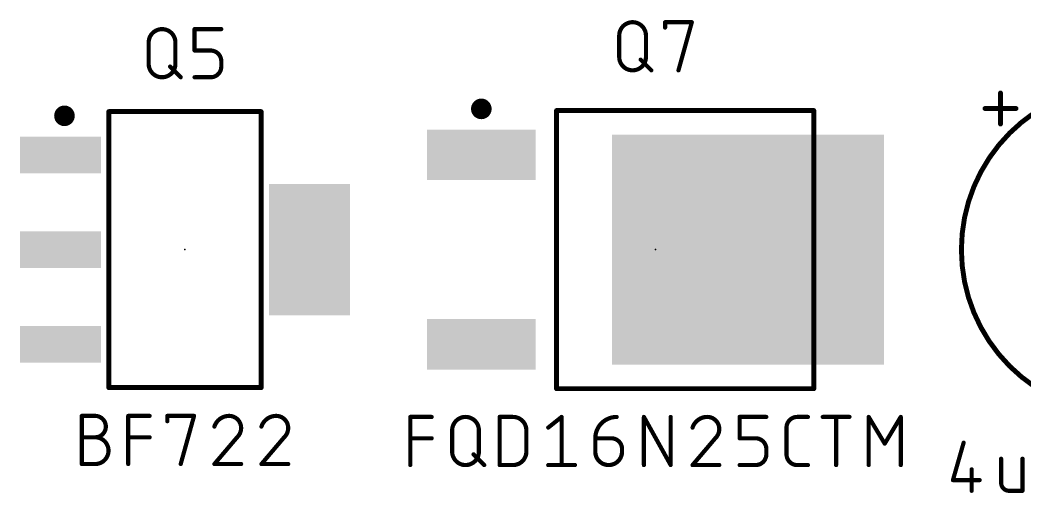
# Model space of a CAD drawing. Extents: x -104 to 160, y 0 to 118.
# Drawn here: x -104.34 to -79.93, y 52.51 to 63.99 of the extents above; entities that cross this region are included whole.
import ezdxf

# ---------------------------------------------------------------- set-up
doc = ezdxf.new("R2010")
doc.units = 0
for name, color, linetype in [('1', 12, 'CONTINUOUS'), ('21', 253, 'CONTINUOUS'), ('23', 53, 'CONTINUOUS'), ('25', 253, 'CONTINUOUS'), ('27', 253, 'CONTINUOUS'), ('51', 253, 'CONTINUOUS')]:
    doc.layers.add(name, color=color, linetype=linetype)

# ---------------------------------------------------------------- blocks, each defined once
blk = doc.blocks.new('RECT')
blk.add_solid([(-0.5, -0.5), (0.5, -0.5), (-0.5, 0.5), (0.5, 0.5)])

msp = doc.modelspace()

# ---------------------------------------------------------------- linework, layer by layer
at = {"layer": '21'}
for points, const_width in [([(-77.47, 54.42, 1), (-77.47, 62.42, 1), (-77.47, 54.42)], 0.12), ([(-80.4904, 62.2205, 1), (-80.5504, 62.2205)], 0.06), ([(-93.1316, 61.7117, 1), (-93.1316, 61.9617, 1), (-93.1316, 61.7117)], 0.25), ([(-103.2576, 61.5436, 1), (-103.2576, 61.7936, 1), (-103.2576, 61.5436)], 0.25), ([(-102.15, 61.77, 1), (-102.21, 61.77)], 0.06), ([(-102.18, 61.8, 1), (-102.18, 61.74)], 0.06), ([(-98.45, 61.77, 1), (-98.51, 61.77)], 0.06), ([(-98.48, 61.74, 1), (-98.48, 61.8)], 0.06), ([(-91.305, 61.825, 1), (-91.305, 61.765)], 0.06), ([(-91.275, 61.795, 1), (-91.335, 61.795)], 0.06), ([(-85.025, 61.795, 1), (-85.085, 61.795)], 0.06), ([(-85.055, 61.765, 1), (-85.055, 61.825)], 0.06), ([(-80.8954, 61.8755, 1), (-80.8954, 61.8155)], 0.06), ([(-80.1454, 61.8155, 1), (-80.1454, 61.8755)], 0.06), ([(-102.21, 61.4186, 1), (-102.15, 61.4186)], 0.06), ([(-85.085, 61.4641, 1), (-85.025, 61.4641)], 0.06), ([(-80.5504, 61.4705, 1), (-80.4904, 61.4705)], 0.06), ([(-98.51, 60.2686, 1), (-98.45, 60.2686)], 0.06), ([(-98.45, 56.5714, 1), (-98.51, 56.5714)], 0.06), ([(-102.15, 55.4214, 1), (-102.21, 55.4214)], 0.06), ([(-85.025, 55.3759, 1), (-85.085, 55.3759)], 0.06), ([(-102.18, 55.1, 1), (-102.18, 55.04)], 0.06), ([(-102.21, 55.07, 1), (-102.15, 55.07)], 0.06), ([(-98.51, 55.07, 1), (-98.45, 55.07)], 0.06), ([(-98.48, 55.04, 1), (-98.48, 55.1)], 0.06), ([(-91.305, 55.075, 1), (-91.305, 55.015)], 0.06), ([(-91.335, 55.045, 1), (-91.275, 55.045)], 0.06), ([(-85.085, 55.045, 1), (-85.025, 55.045)], 0.06), ([(-85.055, 55.015, 1), (-85.055, 55.075)], 0.06)]:
    msp.add_lwpolyline(points, format="xyb", dxfattribs=dict(at, const_width=const_width))
at = {"layer": '21', "const_width": 0.12}
for points in [[(-80.5204, 62.2205), (-80.5204, 61.4705)], [(-102.18, 61.4186), (-102.18, 61.77)], [(-102.18, 61.77), (-98.48, 61.77)], [(-98.48, 61.77), (-98.48, 60.2686)], [(-85.055, 61.795), (-91.305, 61.795)], [(-91.305, 61.795), (-91.305, 55.045)], [(-85.055, 61.4641), (-85.055, 61.795)], [(-80.8954, 61.8455), (-80.1454, 61.8455)], [(-98.48, 55.07), (-98.48, 56.5714)], [(-102.18, 55.4214), (-102.18, 55.07)], [(-85.055, 55.045), (-85.055, 55.3759)], [(-102.18, 55.07), (-98.48, 55.07)], [(-91.305, 55.045), (-85.055, 55.045)]]:
    msp.add_lwpolyline(points, dxfattribs=at)
at = {"layer": '23'}
for p in [(-100.33, 58.42), (-88.9, 58.42)]:
    msp.add_point(p, dxfattribs=at)
at = {"layer": '25'}
for points, const_width in [([(-89.1326, 63.6163, 1), (-89.7817, 63.6163)], 0.1016), ([(-88.642, 63.9409, 1), (-88.6928, 63.9409)], 0.0508), ([(-88.6674, 63.9663, 1), (-88.6674, 63.9155)], 0.0508), ([(-87.9938, 63.9341, 1), (-88.0427, 63.9477)], 0.0508), ([(-88.0183, 63.9155, 1), (-88.0183, 63.9663)], 0.0508), ([(-100.5626, 63.4482, 1), (-101.2117, 63.4482)], 0.1016), ([(-100.072, 63.7728, 1), (-100.1228, 63.7728)], 0.0508), ([(-100.0974, 63.7982, 1), (-100.0974, 63.7474)], 0.0508), ([(-99.4483, 63.7474, 1), (-99.4483, 63.7982)], 0.0508), ([(-88.6928, 63.8111, 1), (-88.642, 63.8111)], 0.0508), ([(-101.1863, 63.4482, 1), (-101.2371, 63.4482)], 0.0508), ([(-101.2371, 63.4482, 1), (-101.1863, 63.4482)], 0.0508), ([(-100.5372, 63.4482, 1), (-100.588, 63.4482)], 0.0508), ([(-100.588, 63.4482, 1), (-100.5372, 63.4482)], 0.0508), ([(-89.7563, 63.6163, 1), (-89.8071, 63.6163)], 0.0508), ([(-89.8071, 63.6163, 1), (-89.7563, 63.6163)], 0.0508), ([(-89.1072, 63.6163, 1), (-89.158, 63.6163)], 0.0508), ([(-89.158, 63.6163, 1), (-89.1072, 63.6163)], 0.0508), ([(-100.0974, 63.2789, 1), (-100.0974, 63.2281)], 0.0508), ([(-100.1228, 63.2535, 1), (-100.072, 63.2535)], 0.0508), ([(-99.4483, 62.9939, 0.4142), (-99.7079, 63.2535)], 0.1016), ([(-99.7079, 63.2789, 1), (-99.7079, 63.2281)], 0.0508), ([(-99.7079, 63.2281, 1), (-99.7079, 63.2789)], 0.0508), ([(-101.2117, 62.929, 1), (-100.5626, 62.929)], 0.1016), ([(-101.1863, 62.929, 1), (-101.2371, 62.929)], 0.0508), ([(-100.5372, 62.929, 1), (-100.588, 62.929)], 0.0508), ([(-99.4228, 62.9939, 1), (-99.4737, 62.9939)], 0.0508), ([(-99.4737, 62.9939, 1), (-99.4228, 62.9939)], 0.0508), ([(-89.7817, 63.0971, 1), (-89.1326, 63.0971)], 0.1016), ([(-89.7563, 63.0971, 1), (-89.8071, 63.0971)], 0.0508), ([(-89.8071, 63.0971, 1), (-89.7563, 63.0971)], 0.0508), ([(-89.2445, 63.0501, 1), (-89.2804, 63.0142)], 0.0508), ([(-89.1072, 63.0971, 1), (-89.158, 63.0971)], 0.0508), ([(-89.158, 63.0971, 1), (-89.1072, 63.0971)], 0.0508), ([(-101.2371, 62.929, 1), (-101.1863, 62.929)], 0.0508), ([(-100.6745, 62.882, 1), (-100.7104, 62.8461)], 0.0508), ([(-100.588, 62.929, 1), (-100.5372, 62.929)], 0.0508), ([(-99.7079, 62.6044, 0.4142), (-99.4483, 62.864)], 0.1016), ([(-99.4228, 62.864, 1), (-99.4737, 62.864)], 0.0508), ([(-99.4737, 62.864, 1), (-99.4228, 62.864)], 0.0508), ([(-89.0208, 62.7545, 1), (-88.9849, 62.7905)], 0.0508), ([(-88.3673, 62.7793, 1), (-88.3183, 62.7657)], 0.0508), ([(-100.4508, 62.5864, 1), (-100.4149, 62.6224)], 0.0508), ([(-100.0974, 62.6298, 1), (-100.0974, 62.579)], 0.0508), ([(-99.7079, 62.6298, 1), (-99.7079, 62.579)], 0.0508), ([(-99.7079, 62.579, 1), (-99.7079, 62.6298)], 0.0508)]:
    msp.add_lwpolyline(points, format="xyb", dxfattribs=dict(at, const_width=const_width))
at = {"layer": '25', "const_width": 0.1016}
for points in [[(-88.6674, 63.8111), (-88.6674, 63.9409)], [(-88.6674, 63.9409), (-88.0183, 63.9409)], [(-88.0183, 63.9409), (-88.3428, 62.7725)], [(-100.0974, 63.2535), (-100.0974, 63.7728)], [(-100.0974, 63.7728), (-99.4483, 63.7728)], [(-101.2117, 62.929), (-101.2117, 63.4482)], [(-100.5626, 63.4482), (-100.5626, 62.929)], [(-89.7817, 63.0971), (-89.7817, 63.6163)], [(-89.1326, 63.6163), (-89.1326, 63.0971)], [(-99.7079, 63.2535), (-100.0974, 63.2535)], [(-99.4483, 62.864), (-99.4483, 62.9939)], [(-89.2625, 63.0321), (-89.0028, 62.7725)], [(-100.6925, 62.864), (-100.4328, 62.6044)], [(-100.0974, 62.6044), (-99.7079, 62.6044)]]:
    msp.add_lwpolyline(points, dxfattribs=at)
at = {"layer": '27', "const_width": 0.1016}
for points in [[(-102.8368, 53.2158), (-102.8368, 54.3842)], [(-102.8368, 54.3842), (-102.5123, 54.3842)], [(-101.7085, 53.2158), (-101.7085, 54.3842)], [(-101.7085, 54.3842), (-101.1892, 54.3842)], [(-100.7583, 54.2544), (-100.7583, 54.3842)], [(-100.7583, 54.3842), (-100.1092, 54.3842)], [(-100.1092, 54.3842), (-100.4337, 53.2158)], [(-94.8566, 53.1908), (-94.8566, 54.3592)], [(-94.8566, 54.3592), (-94.3373, 54.3592)], [(-92.6871, 53.1908), (-92.6871, 54.3592)], [(-92.6871, 54.3592), (-92.3626, 54.3592)], [(-91.506, 54.0996), (-91.1815, 54.3592)], [(-91.1815, 54.3592), (-91.1815, 53.1908)], [(-89.1819, 53.1908), (-89.1819, 54.3592)], [(-89.1819, 54.3592), (-88.5328, 53.1908)], [(-88.5328, 53.1908), (-88.5328, 54.3592)], [(-86.8578, 53.8399), (-86.8578, 54.3592)], [(-86.8578, 54.3592), (-86.2087, 54.3592)], [(-85.4585, 54.3592), (-85.1989, 54.3592)], [(-84.8385, 54.3592), (-84.1894, 54.3592)], [(-84.514, 53.1908), (-84.514, 54.3592)], [(-83.7224, 53.1908), (-83.7224, 54.3592)], [(-83.7224, 54.3592), (-83.3329, 53.7101)], [(-83.3329, 53.7101), (-82.9434, 54.3592)], [(-82.9434, 54.3592), (-82.9434, 53.1908)], [(-93.8396, 53.5154), (-93.8396, 54.0346)], [(-93.1905, 54.0346), (-93.1905, 53.5154)], [(-92.038, 54.0346), (-92.038, 53.5154)], [(-85.7182, 53.4504), (-85.7182, 54.0996)], [(-102.8368, 53.8649), (-102.5123, 53.8649)], [(-101.7085, 53.8649), (-101.1892, 53.8649)], [(-99.0635, 53.8649), (-99.6153, 53.2158)], [(-97.9205, 53.8649), (-98.4723, 53.2158)], [(-94.8566, 53.8399), (-94.3373, 53.8399)], [(-90.363, 53.8399), (-89.9736, 53.8399)], [(-90.363, 53.5154), (-90.363, 53.8399)], [(-87.4491, 53.8399), (-88.0008, 53.1908)], [(-86.4684, 53.8399), (-86.8578, 53.8399)], [(-81.4155, 53.7342), (-81.6751, 52.8254)], [(-93.3203, 53.4504), (-93.0607, 53.1908)], [(-89.7139, 53.5803), (-89.7139, 53.5154)], [(-86.2087, 53.4504), (-86.2087, 53.5803)], [(-102.5123, 53.2158), (-102.8368, 53.2158)], [(-99.6153, 53.2158), (-98.9662, 53.2158)], [(-98.4723, 53.2158), (-97.8232, 53.2158)], [(-92.3626, 53.1908), (-92.6871, 53.1908)], [(-91.506, 53.1908), (-90.8569, 53.1908)], [(-88.0008, 53.1908), (-87.3517, 53.1908)], [(-86.8578, 53.1908), (-86.4684, 53.1908)], [(-85.1989, 53.1908), (-85.4585, 53.1908)], [(-80.5053, 53.3447), (-80.5053, 52.7605)], [(-79.986, 52.5658), (-79.986, 53.3447)], [(-81.2207, 53.0851), (-81.2207, 52.5658)], [(-81.6751, 52.8254), (-81.026, 52.8254)], [(-80.3106, 52.5658), (-79.986, 52.5658)]]:
    msp.add_lwpolyline(points, dxfattribs=at)
at = {"layer": '27'}
for points, const_width in [([(-102.8114, 54.3842, 1), (-102.8622, 54.3842)], 0.0508), ([(-102.8368, 54.4096, 1), (-102.8368, 54.3588)], 0.0508), ([(-102.5123, 53.8649, 1), (-102.5123, 54.3842)], 0.1016), ([(-102.5123, 54.4096, 1), (-102.5123, 54.3588)], 0.0508), ([(-102.5123, 54.3588, 1), (-102.5123, 54.4096)], 0.0508), ([(-101.6831, 54.3842, 1), (-101.7339, 54.3842)], 0.0508), ([(-101.7085, 54.4096, 1), (-101.7085, 54.3588)], 0.0508), ([(-101.1892, 54.3588, 1), (-101.1892, 54.4096)], 0.0508), ([(-100.7329, 54.3842, 1), (-100.7837, 54.3842)], 0.0508), ([(-100.7583, 54.4096, 1), (-100.7583, 54.3588)], 0.0508), ([(-100.0847, 54.3774, 1), (-100.1336, 54.391)], 0.0508), ([(-100.1092, 54.3588, 1), (-100.1092, 54.4096)], 0.0508), ([(-99.2583, 54.3842, 0.3252), (-99.6153, 54.1246)], 0.1016), ([(-98.9662, 54.0921, 0.4142), (-99.2583, 54.3842)], 0.1016), ([(-99.2583, 54.4096, 1), (-99.2583, 54.3588)], 0.0508), ([(-99.2583, 54.3588, 1), (-99.2583, 54.4096)], 0.0508), ([(-98.1153, 54.3842, 0.3252), (-98.4723, 54.1246)], 0.1016), ([(-97.8232, 54.0921, 0.4142), (-98.1153, 54.3842)], 0.1016), ([(-98.1153, 54.4096, 1), (-98.1153, 54.3588)], 0.0508), ([(-98.1153, 54.3588, 1), (-98.1153, 54.4096)], 0.0508), ([(-100.7837, 54.2544, 1), (-100.7329, 54.2544)], 0.0508), ([(-94.8312, 54.3592, 1), (-94.882, 54.3592)], 0.0508), ([(-94.8566, 54.3846, 1), (-94.8566, 54.3338)], 0.0508), ([(-94.3373, 54.3338, 1), (-94.3373, 54.3846)], 0.0508), ([(-93.1905, 54.0346, 1), (-93.8396, 54.0346)], 0.1016), ([(-92.6617, 54.3592, 1), (-92.7125, 54.3592)], 0.0508), ([(-92.6871, 54.3846, 1), (-92.6871, 54.3338)], 0.0508), ([(-92.038, 54.0346, 0.4142), (-92.3626, 54.3592)], 0.1016), ([(-92.3626, 54.3846, 1), (-92.3626, 54.3338)], 0.0508), ([(-92.3626, 54.3338, 1), (-92.3626, 54.3846)], 0.0508), ([(-91.1561, 54.3592, 1), (-91.2069, 54.3592)], 0.0508), ([(-91.1656, 54.3394, 1), (-91.1973, 54.379)], 0.0508), ([(-89.8438, 54.3592, 0.4142), (-90.363, 53.8399)], 0.1016), ([(-89.8438, 54.3338, 1), (-89.8438, 54.3846)], 0.0508), ([(-89.1565, 54.3592, 1), (-89.2073, 54.3592)], 0.0508), ([(-89.1597, 54.3715, 1), (-89.2041, 54.3469)], 0.0508), ([(-88.5074, 54.3592, 1), (-88.5582, 54.3592)], 0.0508), ([(-87.6438, 54.3592, 0.3252), (-88.0008, 54.0996)], 0.1016), ([(-87.3517, 54.0671, 0.4142), (-87.6438, 54.3592)], 0.1016), ([(-87.6438, 54.3846, 1), (-87.6438, 54.3338)], 0.0508), ([(-87.6438, 54.3338, 1), (-87.6438, 54.3846)], 0.0508), ([(-86.8324, 54.3592, 1), (-86.8832, 54.3592)], 0.0508), ([(-86.8578, 54.3846, 1), (-86.8578, 54.3338)], 0.0508), ([(-86.2087, 54.3338, 1), (-86.2087, 54.3846)], 0.0508), ([(-85.4585, 54.3592, 0.4142), (-85.7182, 54.0996)], 0.1016), ([(-85.4585, 54.3846, 1), (-85.4585, 54.3338)], 0.0508), ([(-85.4585, 54.3338, 1), (-85.4585, 54.3846)], 0.0508), ([(-85.1989, 54.3338, 1), (-85.1989, 54.3846)], 0.0508), ([(-84.8385, 54.3846, 1), (-84.8385, 54.3338)], 0.0508), ([(-84.4886, 54.3592, 1), (-84.5394, 54.3592)], 0.0508), ([(-84.1894, 54.3338, 1), (-84.1894, 54.3846)], 0.0508), ([(-83.697, 54.3592, 1), (-83.7478, 54.3592)], 0.0508), ([(-83.7006, 54.3723, 1), (-83.7441, 54.3461)], 0.0508), ([(-82.918, 54.3592, 1), (-82.9688, 54.3592)], 0.0508), ([(-82.9217, 54.3461, 1), (-82.9652, 54.3723)], 0.0508), ([(-99.6394, 54.1324, 1), (-99.5911, 54.1167)], 0.0508), ([(-99.0635, 53.8649, 0.2053), (-98.9662, 54.0921)], 0.1016), ([(-98.9408, 54.0921, 1), (-98.9916, 54.0921)], 0.0508), ([(-98.9916, 54.0921, 1), (-98.9408, 54.0921)], 0.0508), ([(-98.4964, 54.1324, 1), (-98.4481, 54.1167)], 0.0508), ([(-97.9205, 53.8649, 0.2053), (-97.8232, 54.0921)], 0.1016), ([(-97.7978, 54.0921, 1), (-97.8486, 54.0921)], 0.0508), ([(-97.8486, 54.0921, 1), (-97.7978, 54.0921)], 0.0508), ([(-93.8142, 54.0346, 1), (-93.865, 54.0346)], 0.0508), ([(-93.865, 54.0346, 1), (-93.8142, 54.0346)], 0.0508), ([(-93.1651, 54.0346, 1), (-93.2159, 54.0346)], 0.0508), ([(-93.2159, 54.0346, 1), (-93.1651, 54.0346)], 0.0508), ([(-92.0126, 54.0346, 1), (-92.0634, 54.0346)], 0.0508), ([(-92.0634, 54.0346, 1), (-92.0126, 54.0346)], 0.0508), ([(-91.5219, 54.1194, 1), (-91.4902, 54.0797)], 0.0508), ([(-88.025, 54.1074, 1), (-87.9767, 54.0917)], 0.0508), ([(-87.4491, 53.8399, 0.2053), (-87.3517, 54.0671)], 0.1016), ([(-87.3263, 54.0671, 1), (-87.3771, 54.0671)], 0.0508), ([(-87.3771, 54.0671, 1), (-87.3263, 54.0671)], 0.0508), ([(-85.6928, 54.0996, 1), (-85.7436, 54.0996)], 0.0508), ([(-85.7436, 54.0996, 1), (-85.6928, 54.0996)], 0.0508), ([(-102.8368, 53.8903, 1), (-102.8368, 53.8395)], 0.0508), ([(-102.5123, 53.2158, 1), (-102.5123, 53.8649)], 0.1016), ([(-102.5123, 53.8903, 1), (-102.5123, 53.8395)], 0.0508), ([(-102.5123, 53.8903, 1), (-102.5123, 53.8395)], 0.0508), ([(-102.5123, 53.8395, 1), (-102.5123, 53.8903)], 0.0508), ([(-101.7085, 53.8903, 1), (-101.7085, 53.8395)], 0.0508), ([(-101.1892, 53.8395, 1), (-101.1892, 53.8903)], 0.0508), ([(-99.081, 53.8833, 1), (-99.046, 53.8465)], 0.0508), ([(-99.0442, 53.8485, 1), (-99.0829, 53.8814)], 0.0508), ([(-97.938, 53.8833, 1), (-97.903, 53.8465)], 0.0508), ([(-97.9012, 53.8485, 1), (-97.9399, 53.8814)], 0.0508), ([(-94.8566, 53.8653, 1), (-94.8566, 53.8145)], 0.0508), ([(-94.3373, 53.8145, 1), (-94.3373, 53.8653)], 0.0508), ([(-90.363, 53.8653, 1), (-90.363, 53.8145)], 0.0508), ([(-90.3376, 53.8399, 1), (-90.3884, 53.8399)], 0.0508), ([(-90.3884, 53.8399, 1), (-90.3376, 53.8399)], 0.0508), ([(-89.7139, 53.5803, 0.4142), (-89.9736, 53.8399)], 0.1016), ([(-89.9736, 53.8653, 1), (-89.9736, 53.8145)], 0.0508), ([(-89.9736, 53.8145, 1), (-89.9736, 53.8653)], 0.0508), ([(-87.4666, 53.8583, 1), (-87.4316, 53.8215)], 0.0508), ([(-87.4297, 53.8235, 1), (-87.4685, 53.8564)], 0.0508), ([(-86.8578, 53.8653, 1), (-86.8578, 53.8145)], 0.0508), ([(-86.8832, 53.8399, 1), (-86.8324, 53.8399)], 0.0508), ([(-86.2087, 53.5803, 0.4142), (-86.4684, 53.8399)], 0.1016), ([(-86.4684, 53.8653, 1), (-86.4684, 53.8145)], 0.0508), ([(-86.4684, 53.8145, 1), (-86.4684, 53.8653)], 0.0508), ([(-83.3547, 53.7232, 1), (-83.3111, 53.697)], 0.0508), ([(-83.3547, 53.697, 1), (-83.3111, 53.7232)], 0.0508), ([(-81.391, 53.7272, 1), (-81.4399, 53.7412)], 0.0508), ([(-93.8396, 53.5154, 1), (-93.1905, 53.5154)], 0.1016), ([(-93.8142, 53.5154, 1), (-93.865, 53.5154)], 0.0508), ([(-93.865, 53.5154, 1), (-93.8142, 53.5154)], 0.0508), ([(-93.3024, 53.4684, 1), (-93.3383, 53.4325)], 0.0508), ([(-93.1651, 53.5154, 1), (-93.2159, 53.5154)], 0.0508), ([(-93.2159, 53.5154, 1), (-93.1651, 53.5154)], 0.0508), ([(-92.3626, 53.1908, 0.4142), (-92.038, 53.5154)], 0.1016), ([(-92.0126, 53.5154, 1), (-92.0634, 53.5154)], 0.0508), ([(-92.0634, 53.5154, 1), (-92.0126, 53.5154)], 0.0508), ([(-90.363, 53.5154, 1), (-89.7139, 53.5154)], 0.1016), ([(-90.3376, 53.5154, 1), (-90.3884, 53.5154)], 0.0508), ([(-90.3884, 53.5154, 1), (-90.3376, 53.5154)], 0.0508), ([(-89.6885, 53.5803, 1), (-89.7393, 53.5803)], 0.0508), ([(-89.7393, 53.5803, 1), (-89.6885, 53.5803)], 0.0508), ([(-89.6885, 53.5154, 1), (-89.7393, 53.5154)], 0.0508), ([(-89.7393, 53.5154, 1), (-89.6885, 53.5154)], 0.0508), ([(-86.4684, 53.1908, 0.4142), (-86.2087, 53.4504)], 0.1016), ([(-86.1833, 53.5803, 1), (-86.2341, 53.5803)], 0.0508), ([(-86.2341, 53.5803, 1), (-86.1833, 53.5803)], 0.0508), ([(-86.1833, 53.4504, 1), (-86.2341, 53.4504)], 0.0508), ([(-86.2341, 53.4504, 1), (-86.1833, 53.4504)], 0.0508), ([(-85.7182, 53.4504, 0.4142), (-85.4585, 53.1908)], 0.1016), ([(-85.6928, 53.4504, 1), (-85.7436, 53.4504)], 0.0508), ([(-85.7436, 53.4504, 1), (-85.6928, 53.4504)], 0.0508), ([(-102.8368, 53.2412, 1), (-102.8368, 53.1904)], 0.0508), ([(-102.8622, 53.2158, 1), (-102.8114, 53.2158)], 0.0508), ([(-102.5123, 53.2412, 1), (-102.5123, 53.1904)], 0.0508), ([(-102.5123, 53.1904, 1), (-102.5123, 53.2412)], 0.0508), ([(-101.7339, 53.2158, 1), (-101.6831, 53.2158)], 0.0508), ([(-100.4582, 53.2226, 1), (-100.4092, 53.209)], 0.0508), ([(-99.6153, 53.2412, 1), (-99.6153, 53.1904)], 0.0508), ([(-99.6346, 53.2323, 1), (-99.5959, 53.1993)], 0.0508), ([(-98.9662, 53.1904, 1), (-98.9662, 53.2412)], 0.0508), ([(-98.4723, 53.2412, 1), (-98.4723, 53.1904)], 0.0508), ([(-98.4916, 53.2323, 1), (-98.4529, 53.1993)], 0.0508), ([(-97.8232, 53.1904, 1), (-97.8232, 53.2412)], 0.0508), ([(-94.882, 53.1908, 1), (-94.8312, 53.1908)], 0.0508), ([(-93.0786, 53.1728, 1), (-93.0427, 53.2088)], 0.0508), ([(-92.6871, 53.2162, 1), (-92.6871, 53.1654)], 0.0508), ([(-92.7125, 53.1908, 1), (-92.6617, 53.1908)], 0.0508), ([(-92.3626, 53.2162, 1), (-92.3626, 53.1654)], 0.0508), ([(-92.3626, 53.1654, 1), (-92.3626, 53.2162)], 0.0508), ([(-91.506, 53.2162, 1), (-91.506, 53.1654)], 0.0508), ([(-91.2069, 53.1908, 1), (-91.1561, 53.1908)], 0.0508), ([(-90.8569, 53.1654, 1), (-90.8569, 53.2162)], 0.0508), ([(-89.2073, 53.1908, 1), (-89.1565, 53.1908)], 0.0508), ([(-88.5582, 53.1908, 1), (-88.5074, 53.1908)], 0.0508), ([(-88.555, 53.1785, 1), (-88.5106, 53.2031)], 0.0508), ([(-88.0202, 53.2073, 1), (-87.9815, 53.1743)], 0.0508), ([(-88.0008, 53.2162, 1), (-88.0008, 53.1654)], 0.0508), ([(-87.3517, 53.1654, 1), (-87.3517, 53.2162)], 0.0508), ([(-86.8578, 53.2162, 1), (-86.8578, 53.1654)], 0.0508), ([(-86.4684, 53.2162, 1), (-86.4684, 53.1654)], 0.0508), ([(-86.4684, 53.1654, 1), (-86.4684, 53.2162)], 0.0508), ([(-85.4585, 53.2162, 1), (-85.4585, 53.1654)], 0.0508), ([(-85.4585, 53.1654, 1), (-85.4585, 53.2162)], 0.0508), ([(-85.1989, 53.1654, 1), (-85.1989, 53.2162)], 0.0508), ([(-84.5394, 53.1908, 1), (-84.4886, 53.1908)], 0.0508), ([(-83.7478, 53.1908, 1), (-83.697, 53.1908)], 0.0508), ([(-82.9688, 53.1908, 1), (-82.918, 53.1908)], 0.0508), ([(-80.4799, 53.3447, 1), (-80.5307, 53.3447)], 0.0508), ([(-79.9606, 53.3447, 1), (-80.0114, 53.3447)], 0.0508), ([(-81.1953, 53.0851, 1), (-81.2461, 53.0851)], 0.0508), ([(-81.6751, 52.8508, 1), (-81.6751, 52.8)], 0.0508), ([(-81.6995, 52.8324, 1), (-81.6507, 52.8185)], 0.0508), ([(-81.026, 52.8, 1), (-81.026, 52.8508)], 0.0508), ([(-80.5053, 52.7605, 0.4142), (-80.3106, 52.5658)], 0.1016), ([(-80.4799, 52.7605, 1), (-80.5307, 52.7605)], 0.0508), ([(-80.5307, 52.7605, 1), (-80.4799, 52.7605)], 0.0508), ([(-81.2461, 52.5658, 1), (-81.1953, 52.5658)], 0.0508), ([(-80.3106, 52.5912, 1), (-80.3106, 52.5404)], 0.0508), ([(-80.3106, 52.5404, 1), (-80.3106, 52.5912)], 0.0508), ([(-80.0114, 52.5658, 1), (-79.9606, 52.5658)], 0.0508), ([(-79.986, 52.5404, 1), (-79.986, 52.5912)], 0.0508)]:
    msp.add_lwpolyline(points, format="xyb", dxfattribs=dict(at, const_width=const_width))
at = {"layer": '51'}
for points, const_width in [([(-77.47, 54.42, 1), (-77.47, 62.42, 1), (-77.47, 54.42)], 0.12), ([(-102.15, 61.77, 1), (-102.21, 61.77)], 0.06), ([(-102.18, 61.8, 1), (-102.18, 61.74)], 0.06), ([(-98.45, 61.77, 1), (-98.51, 61.77)], 0.06), ([(-98.48, 61.74, 1), (-98.48, 61.8)], 0.06), ([(-91.275, 61.795, 1), (-91.335, 61.795)], 0.06), ([(-91.305, 61.825, 1), (-91.305, 61.765)], 0.06), ([(-85.025, 61.795, 1), (-85.085, 61.795)], 0.06), ([(-85.055, 61.765, 1), (-85.055, 61.825)], 0.06), ([(-102.18, 55.1, 1), (-102.18, 55.04)], 0.06), ([(-102.21, 55.07, 1), (-102.15, 55.07)], 0.06), ([(-98.51, 55.07, 1), (-98.45, 55.07)], 0.06), ([(-98.48, 55.04, 1), (-98.48, 55.1)], 0.06), ([(-91.305, 55.075, 1), (-91.305, 55.015)], 0.06), ([(-91.335, 55.045, 1), (-91.275, 55.045)], 0.06), ([(-85.085, 55.045, 1), (-85.025, 55.045)], 0.06), ([(-85.055, 55.015, 1), (-85.055, 55.075)], 0.06)]:
    msp.add_lwpolyline(points, format="xyb", dxfattribs=dict(at, const_width=const_width))
at = {"layer": '51', "const_width": 0.12}
for points in [[(-102.18, 55.07), (-102.18, 61.77)], [(-102.18, 61.77), (-98.48, 61.77)], [(-98.48, 61.77), (-98.48, 55.07)], [(-91.305, 55.045), (-91.305, 61.795)], [(-91.305, 61.795), (-85.055, 61.795)], [(-85.055, 61.795), (-85.055, 55.045)], [(-98.48, 55.07), (-102.18, 55.07)], [(-85.055, 55.045), (-91.305, 55.045)]]:
    msp.add_lwpolyline(points, dxfattribs=at)

# ---------------------------------------------------------------- block references
at = {"layer": '1'}
for p, xscale, yscale in [((-93.1316, 60.72), 2.6431, 1.2253), ((-103.3526, 60.72), 1.9651, 0.8891), ((-86.6532, 58.42), 6.6127, 5.5802), ((-97.3074, 58.42), 1.9651, 3.1891), ((-103.3526, 58.42), 1.9651, 0.8891), ((-93.1316, 56.12), 2.6431, 1.2253), ((-103.3526, 56.12), 1.9651, 0.8891)]:
    msp.add_blockref('RECT', p, dxfattribs=dict(at, xscale=xscale, yscale=yscale))

doc.saveas('drawing.dxf')
